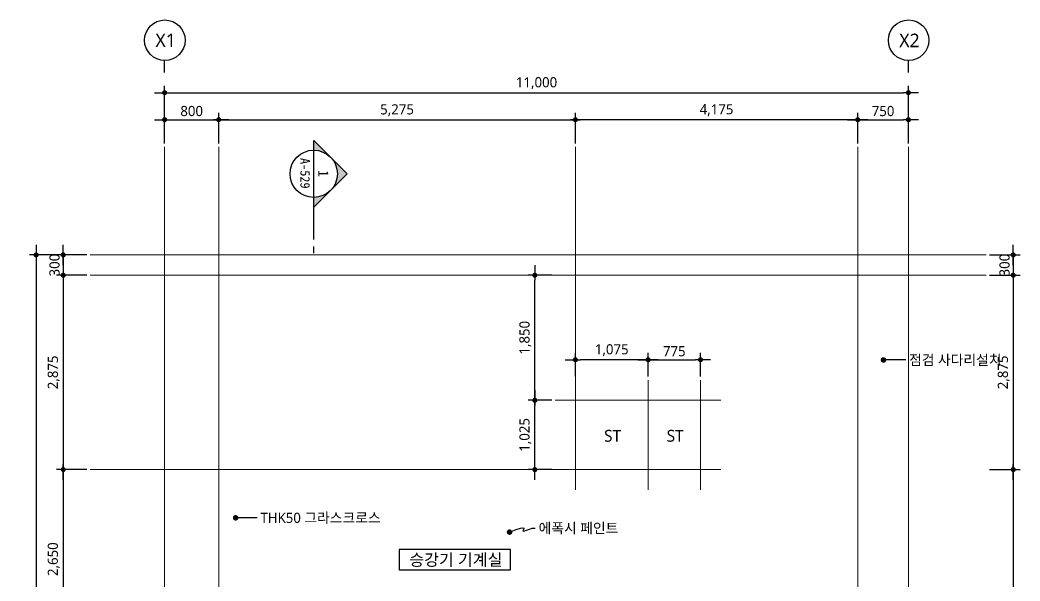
# Model space of a CAD drawing. Header units: millimetres. Extents: x 1424731 to 1631737, y 707248 to 849681.
# Drawn here: x 1594248 to 1609037, y 760083 to 768381 of the extents above; entities that cross this region are included whole.
import ezdxf
from ezdxf.enums import TextEntityAlignment as Align

# ---------------------------------------------------------------- set-up
doc = ezdxf.new("R2010")
doc.units = ezdxf.units.MM
doc.header["$MEASUREMENT"] = 0
doc.linetypes.add('CEN', pattern=[62, 60, -1, 0, -1])
doc.layers.get('0').update_dxf_attribs({"linetype": 'CONTINUOUS'})
for name, color, linetype, lineweight in [('A-AXIS-BUBL', 7, 'CONTINUOUS', 25), ('A-CNTL', 1, 'CEN', 15), ('A-DIMS', 7, 'CONTINUOUS', 25), ('A-MKXS-LEAD', 7, 'CONTINUOUS', 25), ('A-MKXS-MAK1', 3, 'CONTINUOUS', 25), ('A-MKXS-TEXT1', 3, 'CONTINUOUS', 25), ('A-MKXS-TEXT2', 7, 'CONTINUOUS', 25), ('A-MKXX-NAME', 3, 'CONTINUOUS', 25), ('A-MKXX-SYMB', 7, 'CONTINUOUS', 25), ('A-XXXX-TXT2', 3, 'CONTINUOUS', 25)]:
    doc.layers.add(name, color=color, linetype=linetype, lineweight=lineweight)
doc.styles.add('HY울릉도L', font='')
doc.styles.add('돋움체', font='')
doc.styles.add('맑은고딕', font='malgun.ttf')
doc.styles.get('HY울릉도L').set_extended_font_data('HYwulM')
doc.styles.get('돋움체').set_extended_font_data('DotumChe')
doc.dimstyles.new('CDIM', dxfattribs={"dimtxt": 3, "dimasz": 1.5, "dimexe": 2, "dimexo": 1, "dimgap": 1, "dimtad": 1, "dimdec": 0, "dimrnd": 0.5, "dimzin": 0, "dimdsep": 32, "dimlunit": 6, "dimtxsty": 'HY울릉도L', "dimblk1": '_CIDOT', "dimblk2": '_CIDOT', "dimsah": 1, "dimcen": 5.5, "dimclrd": 2, "dimclre": 2, "dimclrt": 7, "dimadec": 0, "dimazin": 0, "dimtfac": 1, "dimtdec": 0, "dimtix": 1, "dimtmove": 2, "dimatfit": 1, "dimldrblk": '_CIDOT', "dimfxl": 1, "dimtolj": 1, "dimtzin": 0, "dimlwd": -1, "dimarcsym": 0})

# ---------------------------------------------------------------- blocks, each defined once
blk = doc.blocks.new('_CIDOT')
at = {"color": 0, "linetype": 'ByBlock'}
blk.add_line((2, 0), (-1, 0), dxfattribs=at)
at = {"color": 0, "linetype": 'ByBlock', "const_width": 0.5}
blk.add_lwpolyline([(-0.25, 0, 1), (0.25, 0, 1)], format="xyb", close=True, dxfattribs=at)
blk = doc.blocks.new('*D46')
at = {"layer": 'A-DIMS', "transparency": 16777216}
for p, q in [((1594887, 764981), (1594887, 765056)), ((1594887, 764906), (1594887, 764606)), ((1594887, 764531), (1594887, 764456))]:
    blk.add_line(p, q, dxfattribs=at)
at = {"layer": 'A-DIMS', "lineweight": -2, "transparency": 16777216}
for p, q in [((1595237, 764906), (1594787, 764906)), ((1595237, 764606), (1594787, 764606))]:
    blk.add_line(p, q, dxfattribs=at)
at = {"layer": 'A-DIMS', "transparency": 16777216, "xscale": 75, "yscale": 75, "zscale": 75}
for p, rotation in [((1594887, 764906), 270), ((1594887, 764606), 90)]:
    blk.add_blockref('_CIDOT', p, dxfattribs=dict(at, rotation=rotation))
at = {"layer": 'A-DIMS', "color": 3, "transparency": 16777216, "insert": (1594759, 764756), "char_height": 150, "attachment_point": 5, "rotation": 90, "style": '맑은고딕'}
blk.add_mtext('\\A1;300', dxfattribs=at)
blk = doc.blocks.new('*D47')
at = {"layer": 'A-DIMS', "lineweight": -2, "transparency": 16777216}
for p, q in [((1597187, 766556), (1597187, 767006)), ((1602462, 766556), (1602462, 767006))]:
    blk.add_line(p, q, dxfattribs=at)
at = {"layer": 'A-DIMS', "transparency": 16777216}
blk.add_line((1597262, 766906), (1602387, 766906), dxfattribs=at)
at = {"layer": 'A-DIMS', "transparency": 16777216, "xscale": 75, "yscale": 75, "zscale": 75, "rotation": 180}
blk.add_blockref('_CIDOT', (1597187, 766906), dxfattribs=at)
at = {"layer": 'A-DIMS', "transparency": 16777216, "xscale": 75, "yscale": 75, "zscale": 75}
blk.add_blockref('_CIDOT', (1602462, 766906), dxfattribs=at)
at = {"layer": 'A-DIMS', "color": 3, "transparency": 16777216, "insert": (1599824, 767046), "char_height": 150, "attachment_point": 5, "style": '맑은고딕'}
blk.add_mtext('\\A1;5,275', dxfattribs=at)
blk = doc.blocks.new('*D48')
at = {"layer": 'A-DIMS', "lineweight": -2, "transparency": 16777216}
for p, q in [((1596387, 766556), (1596387, 767406)), ((1607387, 766556), (1607387, 767406))]:
    blk.add_line(p, q, dxfattribs=at)
at = {"layer": 'A-DIMS', "transparency": 16777216}
blk.add_line((1596462, 767306), (1607312, 767306), dxfattribs=at)
at = {"layer": 'A-DIMS', "transparency": 16777216, "xscale": 75, "yscale": 75, "zscale": 75, "rotation": 180}
blk.add_blockref('_CIDOT', (1596387, 767306), dxfattribs=at)
at = {"layer": 'A-DIMS', "transparency": 16777216, "xscale": 75, "yscale": 75, "zscale": 75}
blk.add_blockref('_CIDOT', (1607387, 767306), dxfattribs=at)
at = {"layer": 'A-DIMS', "color": 3, "transparency": 16777216, "insert": (1601887, 767447), "char_height": 150, "attachment_point": 5, "style": '맑은고딕'}
blk.add_mtext('\\A1;11,000', dxfattribs=at)
blk = doc.blocks.new('*D49')
at = {"layer": 'A-DIMS', "lineweight": -2, "transparency": 16777216}
for p, q in [((1596387, 766556), (1596387, 767006)), ((1597187, 766556), (1597187, 767006))]:
    blk.add_line(p, q, dxfattribs=at)
at = {"layer": 'A-DIMS', "transparency": 16777216}
blk.add_line((1596462, 766906), (1597112, 766906), dxfattribs=at)
at = {"layer": 'A-DIMS', "transparency": 16777216, "xscale": 75, "yscale": 75, "zscale": 75, "rotation": 180}
blk.add_blockref('_CIDOT', (1596387, 766906), dxfattribs=at)
at = {"layer": 'A-DIMS', "transparency": 16777216, "xscale": 75, "yscale": 75, "zscale": 75}
blk.add_blockref('_CIDOT', (1597187, 766906), dxfattribs=at)
at = {"layer": 'A-DIMS', "color": 3, "transparency": 16777216, "insert": (1596787, 767034), "char_height": 150, "attachment_point": 5, "style": '맑은고딕'}
blk.add_mtext('\\A1;800', dxfattribs=at)
blk = doc.blocks.new('*D50')
at = {"layer": 'A-DIMS', "lineweight": -2, "transparency": 16777216}
for p, q in [((1606637, 766556), (1606637, 767006)), ((1607387, 766556), (1607387, 767006))]:
    blk.add_line(p, q, dxfattribs=at)
at = {"layer": 'A-DIMS', "transparency": 16777216}
blk.add_line((1606712, 766906), (1607312, 766906), dxfattribs=at)
at = {"layer": 'A-DIMS', "transparency": 16777216, "xscale": 75, "yscale": 75, "zscale": 75, "rotation": 180}
blk.add_blockref('_CIDOT', (1606637, 766906), dxfattribs=at)
at = {"layer": 'A-DIMS', "transparency": 16777216, "xscale": 75, "yscale": 75, "zscale": 75}
blk.add_blockref('_CIDOT', (1607387, 766906), dxfattribs=at)
at = {"layer": 'A-DIMS', "color": 3, "transparency": 16777216, "insert": (1607012, 767034), "char_height": 150, "attachment_point": 5, "style": '맑은고딕'}
blk.add_mtext('\\A1;750', dxfattribs=at)
blk = doc.blocks.new('*D51')
at = {"layer": 'A-DIMS', "lineweight": -2, "transparency": 16777216}
for p, q in [((1595237, 764906), (1594387, 764906)), ((1595237, 751906), (1594387, 751906))]:
    blk.add_line(p, q, dxfattribs=at)
at = {"layer": 'A-DIMS', "transparency": 16777216}
blk.add_line((1594487, 764831), (1594487, 751981), dxfattribs=at)
at = {"layer": 'A-DIMS', "transparency": 16777216, "xscale": 75, "yscale": 75, "zscale": 75}
for p, rotation in [((1594487, 764906), 90), ((1594487, 751906), 270)]:
    blk.add_blockref('_CIDOT', p, dxfattribs=dict(at, rotation=rotation))
at = {"layer": 'A-DIMS', "color": 3, "transparency": 16777216, "insert": (1594347, 758406), "char_height": 150, "attachment_point": 5, "rotation": 90, "style": '맑은고딕'}
blk.add_mtext('\\A1;13,000', dxfattribs=at)
blk = doc.blocks.new('*D52')
at = {"layer": 'A-DIMS', "lineweight": -2, "transparency": 16777216}
for p, q in [((1595237, 764606), (1594787, 764606)), ((1595237, 761731), (1594787, 761731))]:
    blk.add_line(p, q, dxfattribs=at)
at = {"layer": 'A-DIMS', "transparency": 16777216}
blk.add_line((1594887, 764531), (1594887, 761806), dxfattribs=at)
at = {"layer": 'A-DIMS', "transparency": 16777216, "xscale": 75, "yscale": 75, "zscale": 75}
for p, rotation in [((1594887, 764606), 90), ((1594887, 761731), 270)]:
    blk.add_blockref('_CIDOT', p, dxfattribs=dict(at, rotation=rotation))
at = {"layer": 'A-DIMS', "color": 3, "transparency": 16777216, "insert": (1594747, 763169), "char_height": 150, "attachment_point": 5, "rotation": 90, "style": '맑은고딕'}
blk.add_mtext('\\A1;2,875', dxfattribs=at)
blk = doc.blocks.new('*D53')
at = {"layer": 'A-DIMS', "lineweight": -2, "transparency": 16777216}
for p, q in [((1595237, 761731), (1594787, 761731)), ((1595237, 759081), (1594787, 759081))]:
    blk.add_line(p, q, dxfattribs=at)
at = {"layer": 'A-DIMS', "transparency": 16777216}
blk.add_line((1594887, 761656), (1594887, 759156), dxfattribs=at)
at = {"layer": 'A-DIMS', "transparency": 16777216, "xscale": 75, "yscale": 75, "zscale": 75}
for p, rotation in [((1594887, 761731), 90), ((1594887, 759081), 270)]:
    blk.add_blockref('_CIDOT', p, dxfattribs=dict(at, rotation=rotation))
at = {"layer": 'A-DIMS', "color": 3, "transparency": 16777216, "insert": (1594747, 760406), "char_height": 150, "attachment_point": 5, "rotation": 90, "style": '맑은고딕'}
blk.add_mtext('\\A1;2,650', dxfattribs=at)
blk = doc.blocks.new('*D57')
at = {"layer": 'A-DIMS', "transparency": 16777216}
for p, q in [((1608937, 764981), (1608937, 765056)), ((1608937, 764906), (1608937, 764606)), ((1608937, 764531), (1608937, 764456))]:
    blk.add_line(p, q, dxfattribs=at)
at = {"layer": 'A-DIMS', "lineweight": -2, "transparency": 16777216}
for p, q in [((1608587, 764906), (1609037, 764906)), ((1608587, 764606), (1609037, 764606))]:
    blk.add_line(p, q, dxfattribs=at)
at = {"layer": 'A-DIMS', "transparency": 16777216, "xscale": 75, "yscale": 75, "zscale": 75}
for p, rotation in [((1608937, 764906), 270), ((1608937, 764606), 90)]:
    blk.add_blockref('_CIDOT', p, dxfattribs=dict(at, rotation=rotation))
at = {"layer": 'A-DIMS', "color": 3, "transparency": 16777216, "insert": (1608809, 764756), "char_height": 150, "attachment_point": 5, "rotation": 90, "style": '맑은고딕'}
blk.add_mtext('\\A1;300', dxfattribs=at)
blk = doc.blocks.new('*D58')
at = {"layer": 'A-DIMS', "lineweight": -2, "transparency": 16777216}
for p, q in [((1608587, 764606), (1609037, 764606)), ((1608587, 761731), (1609037, 761731))]:
    blk.add_line(p, q, dxfattribs=at)
at = {"layer": 'A-DIMS', "transparency": 16777216}
blk.add_line((1608937, 764531), (1608937, 761806), dxfattribs=at)
at = {"layer": 'A-DIMS', "transparency": 16777216, "xscale": 75, "yscale": 75, "zscale": 75}
for p, rotation in [((1608937, 764606), 90), ((1608937, 761731), 270)]:
    blk.add_blockref('_CIDOT', p, dxfattribs=dict(at, rotation=rotation))
at = {"layer": 'A-DIMS', "color": 3, "transparency": 16777216, "insert": (1608797, 763169), "char_height": 150, "attachment_point": 5, "rotation": 90, "style": '맑은고딕'}
blk.add_mtext('\\A1;2,875', dxfattribs=at)
blk = doc.blocks.new('*D59')
at = {"layer": 'A-DIMS', "lineweight": -2, "transparency": 16777216}
for p, q in [((1608587, 761731), (1609037, 761731)), ((1608587, 755931), (1609037, 755931))]:
    blk.add_line(p, q, dxfattribs=at)
at = {"layer": 'A-DIMS', "transparency": 16777216}
blk.add_line((1608937, 761656), (1608937, 756006), dxfattribs=at)
at = {"layer": 'A-DIMS', "transparency": 16777216, "xscale": 75, "yscale": 75, "zscale": 75}
for p, rotation in [((1608937, 761731), 90), ((1608937, 755931), 270)]:
    blk.add_blockref('_CIDOT', p, dxfattribs=dict(at, rotation=rotation))
at = {"layer": 'A-DIMS', "color": 3, "transparency": 16777216, "insert": (1608797, 758831), "char_height": 150, "attachment_point": 5, "rotation": 90, "style": '맑은고딕'}
blk.add_mtext('\\A1;5,800', dxfattribs=at)
blk = doc.blocks.new('*D114')
at = {"layer": 'A-DIMS', "lineweight": -2, "transparency": 16777216}
for p, q in [((1603537, 763106), (1603537, 763456)), ((1604312, 763106), (1604312, 763456))]:
    blk.add_line(p, q, dxfattribs=at)
at = {"layer": 'A-DIMS', "transparency": 16777216}
blk.add_line((1603612, 763356), (1604237, 763356), dxfattribs=at)
at = {"layer": 'A-DIMS', "transparency": 16777216, "xscale": 75, "yscale": 75, "zscale": 75, "rotation": 180}
blk.add_blockref('_CIDOT', (1603537, 763356), dxfattribs=at)
at = {"layer": 'A-DIMS', "transparency": 16777216, "xscale": 75, "yscale": 75, "zscale": 75}
blk.add_blockref('_CIDOT', (1604312, 763356), dxfattribs=at)
at = {"layer": 'A-DIMS', "color": 3, "transparency": 16777216, "insert": (1603924, 763482), "char_height": 150, "attachment_point": 5, "style": '맑은고딕'}
blk.add_mtext('\\A1;775', dxfattribs=at)
blk = doc.blocks.new('CORE 4- 단면')
at = {"layer": 'A-MKXS-MAK1'}
h = blk.add_hatch(color=256, dxfattribs=at)
h.paths.add_polyline_path([(3895, 11325), (3647, 11078, 0.414214), (3647, 11572)])
h.paths.add_polyline_path([(3647, 11078), (3400, 10830), (3400, 10975, 0.198912)])
h.paths.add_polyline_path([(3647, 11572, 0.198912), (3400, 11675), (3400, 11820)])
h = blk.add_hatch(color=256, dxfattribs=at)
h.paths.add_polyline_path([(495, 845), (742, 597, 0.414214), (247, 597)])
h.paths.add_polyline_path([(742, 597), (990, 350), (845, 350, 0.198912)])
h.paths.add_polyline_path([(247, 597, 0.198912), (145, 350), (0, 350)])
for points in [[(12845, 650), (12945, 650), (12945, 350), (12845, 350)], [(3700, -3575), (3700, -3675), (3400, -3675), (3400, -3575)]]:
    blk.add_hatch(color=256, dxfattribs=at).paths.add_polyline_path(points)
for p, q in [((3400, 11820), (3895, 11325)), ((3400, 10352), (3400, 11820)), ((3400, 10830), (3895, 11325)), ((3400, 10152), (3400, 10252)), ((0, 350), (495, 845)), ((990, 350), (495, 845)), ((12945, 650), (12845, 650)), ((12845, 350), (12845, 650)), ((12945, 350), (12945, 650)), ((1468, 350), (0, 350)), ((1668, 350), (1568, 350)), ((12182, 350), (12082, 350)), ((12945, 350), (12282, 350)), ((3400, -2912), (3400, -2812)), ((3400, -3675), (3400, -3012)), ((3400, -3575), (3700, -3575)), ((3400, -3675), (3700, -3675)), ((3700, -3675), (3700, -3575))]:
    blk.add_line(p, q, dxfattribs=at)
for centre in [(3400, 11325), (495, 350)]:
    blk.add_circle(centre, 350, dxfattribs=at)
at = {"layer": 'A-MKXS-TEXT2', "style": '돋움체'}
for s, height, p in [('A-529', 140, (3272, 11332)), ('1', 150, (3544, 11329))]:
    blk.add_text(s, height=height, rotation=270, dxfattribs=at).set_placement(p, align=Align.MIDDLE)
for s, height, p in [('1', 150, (491, 494)), ('A-528', 140, (488, 222))]:
    blk.add_text(s, height=height, dxfattribs=at).set_placement(p, align=Align.MIDDLE)
blk = doc.blocks.new('*D351')
at = {"layer": 'A-DIMS', "lineweight": -2, "transparency": 16777216}
for p, q in [((1602462, 763106), (1602462, 763456)), ((1603537, 763106), (1603537, 763456))]:
    blk.add_line(p, q, dxfattribs=at)
at = {"layer": 'A-DIMS', "transparency": 16777216}
blk.add_line((1603462, 763356), (1602537, 763356), dxfattribs=at)
at = {"layer": 'A-DIMS', "transparency": 16777216, "xscale": 75, "yscale": 75, "zscale": 75, "rotation": 180}
blk.add_blockref('_CIDOT', (1602462, 763356), dxfattribs=at)
at = {"layer": 'A-DIMS', "transparency": 16777216, "xscale": 75, "yscale": 75, "zscale": 75}
blk.add_blockref('_CIDOT', (1603537, 763356), dxfattribs=at)
at = {"layer": 'A-DIMS', "color": 3, "transparency": 16777216, "insert": (1602999, 763497), "char_height": 150, "attachment_point": 5, "style": '맑은고딕'}
blk.add_mtext('\\A1;1,075', dxfattribs=at)
blk = doc.blocks.new('*D352')
at = {"layer": 'A-DIMS', "lineweight": -2, "transparency": 16777216}
for p, q in [((1602112, 762756), (1601762, 762756)), ((1602112, 761731), (1601762, 761731))]:
    blk.add_line(p, q, dxfattribs=at)
at = {"layer": 'A-DIMS', "transparency": 16777216}
blk.add_line((1601862, 761806), (1601862, 762681), dxfattribs=at)
at = {"layer": 'A-DIMS', "transparency": 16777216, "xscale": 75, "yscale": 75, "zscale": 75}
for p, rotation in [((1601862, 762756), 90), ((1601862, 761731), 270)]:
    blk.add_blockref('_CIDOT', p, dxfattribs=dict(at, rotation=rotation))
at = {"layer": 'A-DIMS', "color": 3, "transparency": 16777216, "insert": (1601722, 762244), "char_height": 150, "attachment_point": 5, "rotation": 90, "style": '맑은고딕'}
blk.add_mtext('\\A1;1,025', dxfattribs=at)
blk = doc.blocks.new('*D353')
at = {"layer": 'A-DIMS', "lineweight": -2, "transparency": 16777216}
for p, q in [((1602112, 764606), (1601762, 764606)), ((1602112, 762756), (1601762, 762756))]:
    blk.add_line(p, q, dxfattribs=at)
at = {"layer": 'A-DIMS', "transparency": 16777216}
blk.add_line((1601862, 762831), (1601862, 764531), dxfattribs=at)
at = {"layer": 'A-DIMS', "transparency": 16777216, "xscale": 75, "yscale": 75, "zscale": 75}
for p, rotation in [((1601862, 764606), 90), ((1601862, 762756), 270)]:
    blk.add_blockref('_CIDOT', p, dxfattribs=dict(at, rotation=rotation))
at = {"layer": 'A-DIMS', "color": 3, "transparency": 16777216, "insert": (1601722, 763681), "char_height": 150, "attachment_point": 5, "rotation": 90, "style": '맑은고딕'}
blk.add_mtext('\\A1;1,850', dxfattribs=at)
blk = doc.blocks.new('*D515')
at = {"layer": 'A-DIMS', "lineweight": -2, "transparency": 16777216}
for p, q in [((1602462, 766556), (1602462, 767006)), ((1606637, 766556), (1606637, 767006))]:
    blk.add_line(p, q, dxfattribs=at)
at = {"layer": 'A-DIMS', "transparency": 16777216}
blk.add_line((1606562, 766906), (1602537, 766906), dxfattribs=at)
at = {"layer": 'A-DIMS', "transparency": 16777216, "xscale": 75, "yscale": 75, "zscale": 75, "rotation": 180}
blk.add_blockref('_CIDOT', (1602462, 766906), dxfattribs=at)
at = {"layer": 'A-DIMS', "transparency": 16777216, "xscale": 75, "yscale": 75, "zscale": 75}
blk.add_blockref('_CIDOT', (1606637, 766906), dxfattribs=at)
at = {"layer": 'A-DIMS', "color": 3, "transparency": 16777216, "insert": (1604549, 767047), "char_height": 150, "attachment_point": 5, "style": '맑은고딕'}
blk.add_mtext('\\A1;4,175', dxfattribs=at)

msp = doc.modelspace()

# ---------------------------------------------------------------- linework, layer by layer
at = {"layer": 'A-AXIS-BUBL', "ltscale": 0.2}
for p, q in [((1596387, 767606.2), (1596387, 767781.2)), ((1607387, 767606.2), (1607387, 767781.2))]:
    msp.add_line(p, q, dxfattribs=at)
for centre in [(1596389.9, 768081.2), (1607389.9, 768081.2)]:
    msp.add_circle(centre, 300, dxfattribs=at)
at = {"layer": 'A-CNTL'}
for p, q in [((1596387, 766506.2), (1596387, 750706.2)), ((1597187, 766506.2), (1597187, 750706.2)), ((1602462, 761431.2), (1602462, 766506.2)), ((1606637, 766506.2), (1606637, 750706.2)), ((1607387, 766506.2), (1607387, 750706.2)), ((1595287, 764906.2), (1608537, 764906.2)), ((1595287, 764606.2), (1608537, 764606.2)), ((1603537, 761431.2), (1603537, 763056.2)), ((1604312, 761431.2), (1604312, 763056.2)), ((1604612, 762756.2), (1602162, 762756.2)), ((1595287, 761731.2), (1604612, 761731.2))]:
    msp.add_line(p, q, dxfattribs=at)
at = {"layer": 'A-MKXS-LEAD', "const_width": 40}
for points in [[(1606997.6, 763350.6, -1), (1607039.1, 763354.7, -1)], [(1597416.3, 761019.8, 1), (1597457.7, 761015.7, 1)], [(1601467.1, 760808.6, 1), (1601508.5, 760804.4, 1)]]:
    msp.add_lwpolyline(points, format="xyb", close=True, dxfattribs=at)
at = {"layer": 'A-MKXS-LEAD'}
for points in [[(1607346.4, 763352.7), (1607018.3, 763352.7), (1607018.3, 763352.7)], [(1597754.2, 761017.8), (1597437, 761017.8), (1597437, 761017.8)], [(1601487, 760806.2), (1601584.7, 760843), (1601648.4, 760862.9), (1601684.7, 760869.4), (1601700.1, 760865.9), (1601701.2, 760856), (1601694.7, 760843.2), (1601687.2, 760831), (1601685.2, 760822.9), (1601693.9, 760821.6), (1601712, 760826), (1601736.9, 760834.2), (1601765.8, 760844.3), (1601796, 760854.4), (1601824.8, 760862.6), (1601849.5, 760866.9), (1601867.4, 760865.4)]]:
    msp.add_lwpolyline(points, dxfattribs=at)
at = {"layer": 'A-MKXX-SYMB'}
msp.add_lwpolyline([(1599853.2, 760246.9), (1601500.5, 760246.9), (1601500.5, 760546.9), (1599853.2, 760546.9)], close=True, dxfattribs=at)

# ---------------------------------------------------------------- block references
msp.add_blockref('CORE 4- 단면', (1595192, 754781.2))

# ---------------------------------------------------------------- texts
at = {"layer": 'A-MKXS-TEXT1', "style": '맑은고딕'}
for s, p in [('점검 사다리설치', (1607396.4, 763352.7)), ('THK50 그라스크로스', (1597804.2, 761017.8)), ('에폭시 페인트', (1601917.4, 760865.4))]:
    msp.add_text(s, height=150, dxfattribs=at).set_placement(p, align=Align.MIDDLE_LEFT)
at = {"layer": 'A-MKXX-NAME', "style": '맑은고딕'}
for s, p in [('ST', (1603012, 762231.2)), ('ST', (1603937, 762231.2)), ('승강기 기계실', (1600694.4, 760396.9))]:
    msp.add_text(s, height=175, dxfattribs=at).set_placement(p, align=Align.MIDDLE_CENTER)
at = {"layer": 'A-XXXX-TXT2', "ltscale": 0.2, "style": '맑은고딕'}
for s, p in [('X1', (1596402, 768080.5)), ('X2', (1607402, 768080.5))]:
    msp.add_text(s, height=200, dxfattribs=at).set_placement(p, align=Align.MIDDLE)

# ---------------------------------------------------------------- dimensions: what is measured, and where the dimension line sits
at = {"layer": 'A-DIMS'}
for base, p1, p2, picture, middle in [((1607387, 767306.2), (1596387, 766506.2), (1607387, 766506.2), '*D48', (1601887, 767446.7)), ((1597187, 766906.2), (1596387, 766506.2), (1597187, 766506.2), '*D49', (1596787, 767033.7)), ((1602462, 766906.2), (1597187, 766506.2), (1602462, 766506.2), '*D47', (1599824.5, 767046.3)), ((1607387, 766906.2), (1606637, 766506.2), (1607387, 766506.2), '*D50', (1607012, 767033.7)), ((1604312, 763356.2), (1603537, 763056.2), (1604312, 763056.2), '*D114', (1603924.5, 763482.4))]:
    dim = msp.add_linear_dim(base=base, p1=p1, p2=p2, dimstyle='CDIM', override={"dimscale": 50, "dimtxsty": '맑은고딕', "dimclrd": 256, "dimclre": 256, "dimclrt": 3}, dxfattribs=at)
    dim.commit()
    dim.dimension.update_dxf_attribs({"geometry": picture, "text_midpoint": middle})
for base, p1, p2, angle, picture, middle in [((1602462, 766906.2), (1606637, 766506.2), (1602462, 766506.2), 180, '*D515', (1604549.5, 767046.7)), ((1594487, 751906.2), (1595287, 764906.2), (1595287, 751906.2), 90, '*D51', (1594346.5, 758406.2)), ((1594887, 764606.2), (1595287, 764906.2), (1595287, 764606.2), 90, '*D46', (1594759.5, 764756.2)), ((1608937, 764606.2), (1608537, 764906.2), (1608537, 764606.2), 90, '*D57', (1608809.5, 764756.2)), ((1594887, 761731.2), (1595287, 764606.2), (1595287, 761731.2), 90, '*D52', (1594746.9, 763168.7)), ((1601862, 764606.2), (1602162, 762756.2), (1602162, 764606.2), 90, '*D353', (1601721.5, 763681.2)), ((1608937, 761731.2), (1608537, 764606.2), (1608537, 761731.2), 90, '*D58', (1608796.9, 763168.7)), ((1602462, 763356.2), (1603537, 763056.2), (1602462, 763056.2), 180, '*D351', (1602999.5, 763496.7)), ((1601862, 762756.2), (1602162, 761731.2), (1602162, 762756.2), 90, '*D352', (1601721.5, 762243.7)), ((1594887, 759081.2), (1595287, 761731.2), (1595287, 759081.2), 90, '*D53', (1594746.9, 760406.2)), ((1608937, 755931.2), (1608537, 761731.2), (1608537, 755931.2), 90, '*D59', (1608796.9, 758831.2))]:
    dim = msp.add_linear_dim(base=base, p1=p1, p2=p2, angle=angle, dimstyle='CDIM', override={"dimscale": 50, "dimtxsty": '맑은고딕', "dimclrd": 256, "dimclre": 256, "dimclrt": 3}, dxfattribs=at)
    dim.commit()
    dim.dimension.update_dxf_attribs({"geometry": picture, "text_midpoint": middle})

doc.saveas('drawing.dxf')
